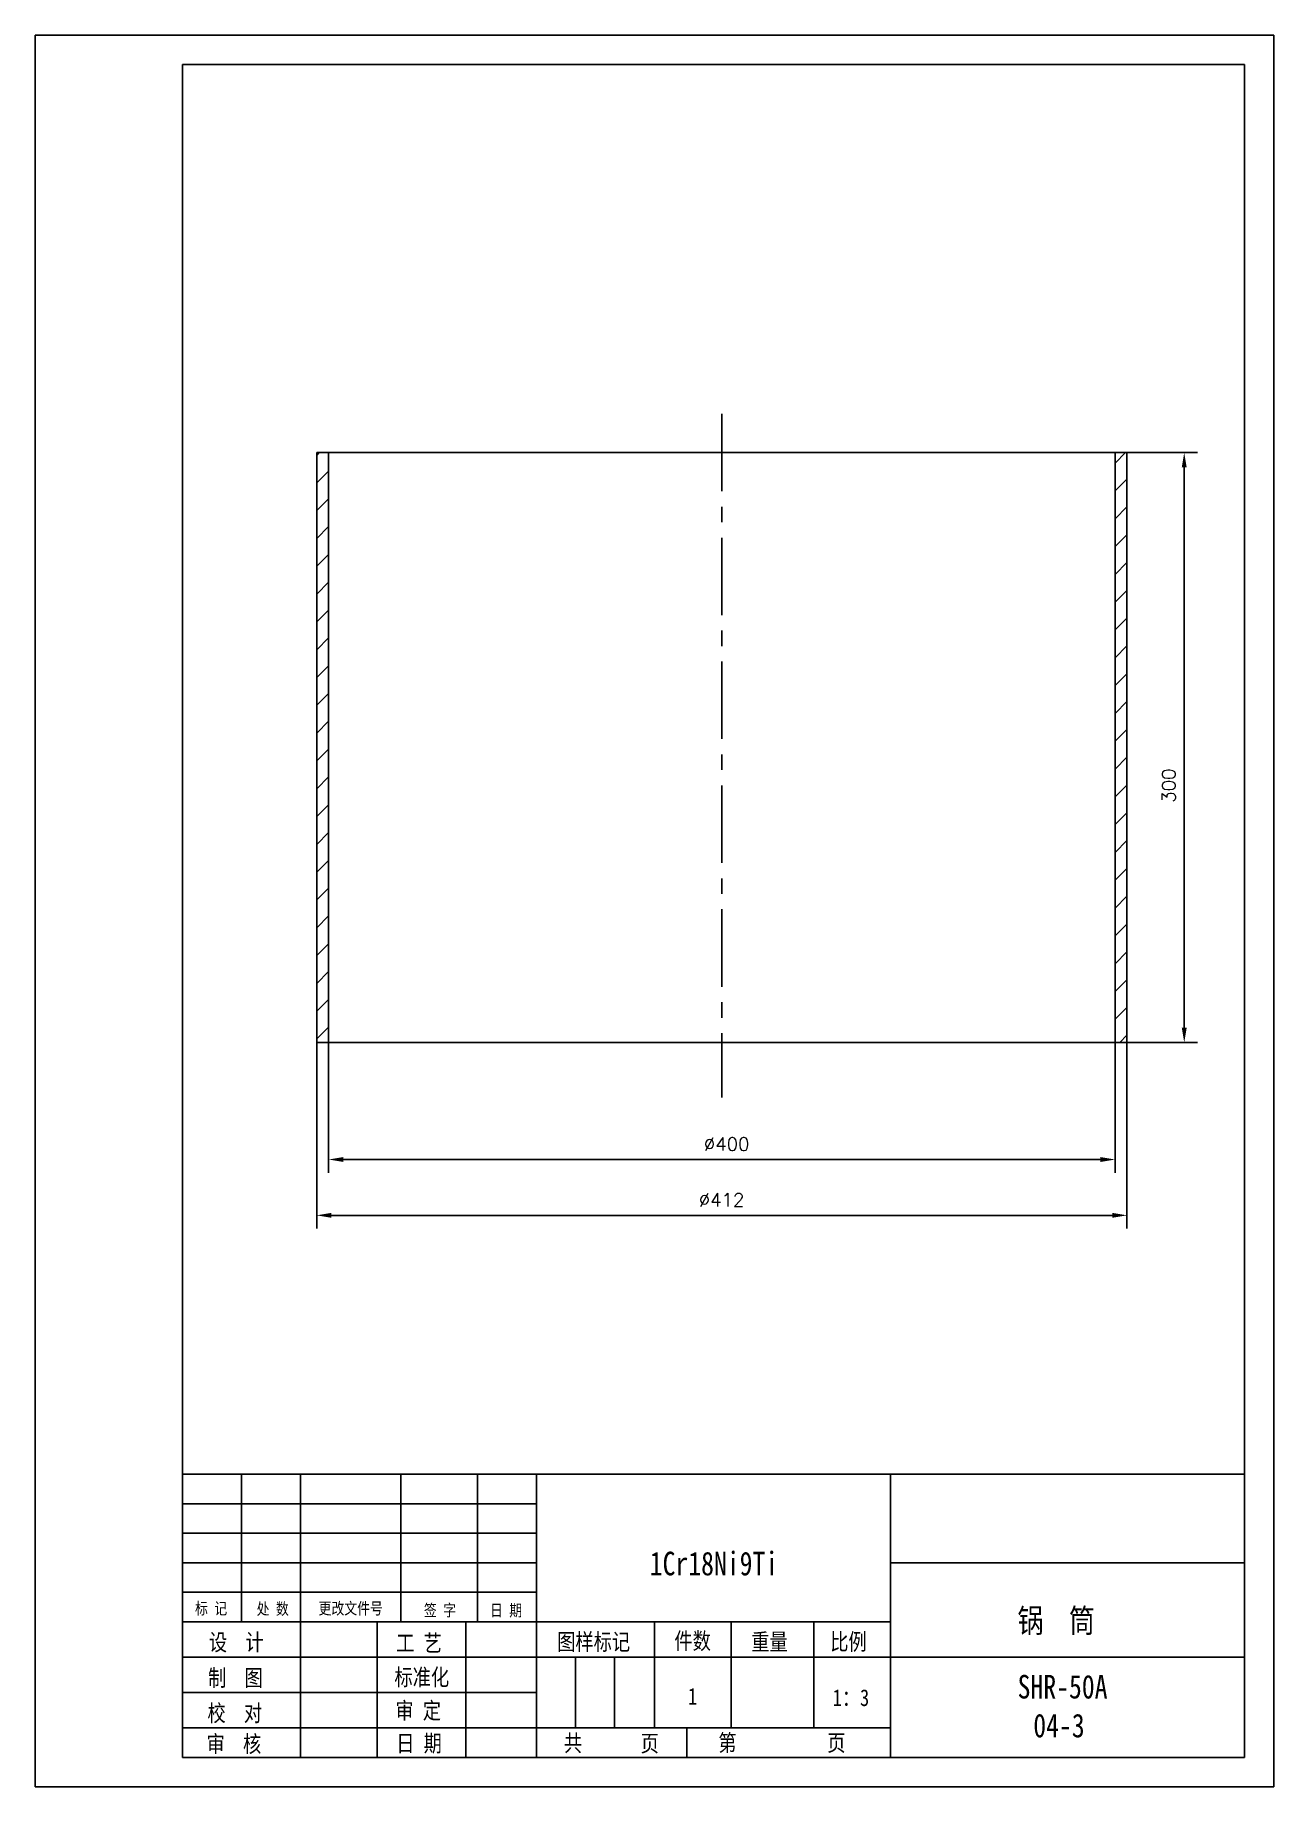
# Model space of a CAD drawing. Extents: x 343 to 973, y 134 to 1025.
import ezdxf

# ---------------------------------------------------------------- set-up
doc = ezdxf.new("R2010")
doc.units = 0
doc.header["$LTSCALE"] = 10.5
doc.header["$MEASUREMENT"] = 0
doc.linetypes.add('CENTER', pattern=[2, 1.25, -0.25, 0.25, -0.25])
doc.layers.get('0').update_dxf_attribs({"color": 2, "linetype": 'CONTINUOUS'})
doc.layers.get('DEFPOINTS').update_dxf_attribs({"linetype": 'CONTINUOUS'})
doc.layers.add('PART', color=3, linetype='CONTINUOUS')
doc.layers.add('SMPEN_THICK', color=7, linetype='CONTINUOUS')
doc.styles.add('HZDX', font='', dxfattribs={"width": 0.8, "height": 7.5})
doc.styles.get("Standard").update_dxf_attribs({"font": 'txt.shx', "height": 6.75, "bigfont": 'hzfs.shx'})
doc.styles.get('HZDX').set_extended_font_data('SimSun')
doc.dimstyles.get("Standard").update_dxf_attribs({"dimtxt": 0.18, "dimasz": 0.18, "dimexe": 0.18, "dimexo": 0.0625, "dimgap": 0.09, "dimtad": 0, "dimtih": 1, "dimtoh": 1, "dimdec": 4, "dimzin": 0, "dimdsep": 46, "dimtxsty": 'Standard', "dimcen": 0.09, "dimadec": 0, "dimazin": 0, "dimtfac": 1, "dimtdec": 4, "dimtofl": 0, "dimtmove": 0, "dimatfit": 3, "dimfxl": 1, "dimtolj": 1, "dimtzin": 0, "dimarcsym": 0})

# ---------------------------------------------------------------- blocks, each defined once
blk = doc.blocks.new('*D5')
at = {"color": 2, "linetype": 'ByBlock', "transparency": 16777216}
for p, q in [((491.81, 512.29), (491.81, 446.05)), ((891.81, 512.29), (891.81, 446.05)), ((499.31, 452.8), (884.31, 452.8))]:
    blk.add_line(p, q, dxfattribs=at)
for points in [[(499.31, 454.05), (499.31, 451.55), (491.81, 452.8)], [(884.31, 454.05), (884.31, 451.55), (891.81, 452.8)]]:
    blk.add_solid(points, dxfattribs=at)
at = {"layer": 'DEFPOINTS', "color": 0, "linetype": 'ByBlock', "transparency": 16777216}
for p in [(491.81, 512.29), (891.81, 512.29), (891.81, 452.8)]:
    blk.add_point(p, dxfattribs=at)
at = {"color": 2, "linetype": 'ByBlock', "transparency": 16777216, "insert": (694.26, 460.68), "char_height": 6.75, "attachment_point": 5}
blk.add_mtext('\\A1;∅400', dxfattribs=at)
blk = doc.blocks.new('*D6')
at = {"color": 2, "linetype": 'ByBlock', "transparency": 16777216}
for p, q in [((485.81, 512.29), (485.81, 417.65)), ((897.81, 512.29), (897.81, 417.65)), ((890.31, 424.4), (493.31, 424.4))]:
    blk.add_line(p, q, dxfattribs=at)
for points in [[(493.31, 425.65), (493.31, 423.15), (485.81, 424.4)], [(890.31, 425.65), (890.31, 423.15), (897.81, 424.4)]]:
    blk.add_solid(points, dxfattribs=at)
at = {"layer": 'DEFPOINTS', "color": 0, "linetype": 'ByBlock', "transparency": 16777216}
for p in [(485.81, 512.29), (897.81, 512.29), (485.81, 424.4)]:
    blk.add_point(p, dxfattribs=at)
at = {"color": 2, "linetype": 'ByBlock', "transparency": 16777216, "insert": (691.67, 432.28), "char_height": 6.75, "attachment_point": 5}
blk.add_mtext('\\A1;∅412', dxfattribs=at)
blk = doc.blocks.new('*D7')
at = {"color": 2, "linetype": 'ByBlock', "transparency": 16777216}
for p, q in [((897.81, 812.29), (933.69, 812.29)), ((926.94, 804.79), (926.94, 519.79)), ((897.81, 512.29), (933.69, 512.29))]:
    blk.add_line(p, q, dxfattribs=at)
for points in [[(925.69, 804.79), (928.19, 804.79), (926.94, 812.29)], [(925.69, 519.79), (928.19, 519.79), (926.94, 512.29)]]:
    blk.add_solid(points, dxfattribs=at)
at = {"layer": 'DEFPOINTS', "color": 0, "linetype": 'ByBlock', "transparency": 16777216}
for p in [(897.81, 812.29), (897.81, 512.29), (926.94, 512.29)]:
    blk.add_point(p, dxfattribs=at)
at = {"color": 2, "linetype": 'ByBlock', "transparency": 16777216, "insert": (919.06, 642.94), "char_height": 6.75, "attachment_point": 5, "rotation": 90}
blk.add_mtext('\\A1;300', dxfattribs=at)

msp = doc.modelspace()

# ---------------------------------------------------------------- hatches: boundary and pattern name
at = {"layer": 'SMPEN_THICK'}
h = msp.add_hatch(dxfattribs=at)
h.set_pattern_fill('ANSI31', color=256, scale=80, style=0)
h.paths.add_polyline_path([(491.81033, 812.2887), (485.81033, 812.2887), (485.81033, 512.2887), (491.81033, 512.2887)])
h.paths.add_polyline_path([(897.81033, 812.2887), (891.81033, 812.2887), (891.81033, 512.2887), (897.81033, 512.2887)])

# ---------------------------------------------------------------- linework, layer by layer
at = {"layer": 'PART', "color": 6, "linetype": 'Continuous'}
for p, q in [((342.56058, 1024.68518), (972.56058, 1024.68518)), ((972.56058, 1024.68518), (972.56058, 133.68519)), ((972.56058, 133.68519), (342.56058, 133.68519))]:
    msp.add_line(p, q, dxfattribs=at)
at = {"layer": 'PART', "color": 5, "linetype": 'Continuous'}
for p, q in [((417.56058, 1009.68518), (957.56058, 1009.68518)), ((957.56058, 1009.68518), (957.56058, 148.68519)), ((417.56058, 292.68519), (417.56058, 148.68519)), ((957.56058, 148.68519), (417.56058, 148.68519))]:
    msp.add_line(p, q, dxfattribs=at)
at = {"layer": 'PART', "linetype": 'Continuous'}
for p, q in [((957.56058, 292.68519), (417.56058, 292.68519)), ((447.56058, 292.68519), (447.56058, 217.68519)), ((477.56058, 292.68519), (477.56058, 148.68519)), ((528.56058, 292.68519), (528.56058, 217.68519)), ((567.56058, 292.68519), (567.56058, 217.68519)), ((597.56058, 292.68519), (597.56058, 148.68519)), ((777.56058, 292.68519), (777.56058, 148.68519)), ((957.56058, 247.68519), (777.56058, 247.68519)), ((516.56058, 217.68519), (516.56058, 148.68519)), ((561.56058, 217.68519), (561.56058, 148.68519)), ((657.56058, 217.68519), (657.56058, 163.68519)), ((696.56058, 217.68519), (696.56058, 163.68519)), ((738.56058, 217.68519), (738.56058, 163.68519)), ((617.36058, 199.68519), (617.36058, 163.68519)), ((637.16058, 199.68519), (637.16058, 163.68519)), ((957.56058, 199.68519), (777.56058, 199.68519)), ((673.99391, 163.68519), (673.99391, 148.68519))]:
    msp.add_line(p, q, dxfattribs=at)
at = {"layer": 'SMPEN_THICK', "color": 6}
msp.add_line((342.56058, 133.68519), (342.56058, 1024.68518), dxfattribs=at)
at = {"layer": 'SMPEN_THICK', "color": 5}
msp.add_line((417.56058, 292.68519), (417.56058, 1009.68518), dxfattribs=at)
at = {"layer": 'SMPEN_THICK', "linetype": 'CENTER', "ltscale": 3}
msp.add_line((691.81033, 832.043), (691.81033, 484.36662), dxfattribs=at)
at = {"layer": 'SMPEN_THICK', "color": 4}
for p, q in [((485.81033, 812.2887), (897.81033, 812.2887)), ((485.81033, 812.2887), (485.81033, 512.2887)), ((491.81033, 812.2887), (491.81033, 512.2887)), ((891.81033, 812.2887), (891.81033, 512.2887)), ((897.81033, 812.2887), (897.81033, 512.2887)), ((485.81033, 512.2887), (897.81033, 512.2887))]:
    msp.add_line(p, q, dxfattribs=at)
at = {"layer": 'SMPEN_THICK'}
for p, q in [((597.56058, 277.68519), (417.56058, 277.68519)), ((597.56058, 262.68519), (417.56058, 262.68519)), ((597.56058, 247.68519), (417.56058, 247.68519)), ((597.56058, 232.68519), (417.56058, 232.68519)), ((777.56058, 217.68519), (417.56058, 217.68519)), ((777.56058, 199.68519), (417.56058, 199.68519)), ((597.56058, 181.68519), (417.56058, 181.68519)), ((777.56058, 163.68519), (417.56058, 163.68519))]:
    msp.add_line(p, q, dxfattribs=at)

# ---------------------------------------------------------------- texts
at = {"layer": 'SMPEN_THICK', "style": 'HZDX', "width": 0.8}
for s, height, p in [('1Cr18Ni9Ti', 12, (655.14367, 241.31859)), ('标 记', 6, (423.91105, 221.4968)), ('处 数', 6, (455.23766, 221.30465)), ('更改文件号', 6, (486.70618, 221.49948)), ('签 字', 6, (540.29813, 220.58706)), ('日 期', 6, (573.86461, 220.52171)), ('锅  筒  ', 12, (842.20448, 212.25687)), ('设  计', 8.505, (430.98048, 203.04234)), ('工 艺', 8.505, (526.2057, 202.65426)), ('图样标记', 8.505, (608.05174, 203.24918)), ('件数', 8.505, (667.66472, 203.69504)), ('重量', 8.505, (706.75797, 203.25048)), ('比例', 8.505, (746.91475, 203.30594)), ('制  图', 8.505, (430.53571, 184.9465)), ('标准化', 8.505, (525.31615, 185.28069)), ('SHR-50A', 12, (842.20448, 178.67209)), ('1', 8.505, (674.62434, 175.5456)), ('1：3', 8.505, (748.191, 174.84085)), ('校  对', 8.505, (430.23009, 167.01003)), ('审 定', 8.505, (525.81641, 168.29565)), ('04-3', 12, (850.18448, 158.91633)), ('审  核', 8.505, (429.78531, 151.31145)), ('日 期', 8.505, (526.22444, 151.62561)), ('共', 8.505, (611.51061, 151.78151)), ('页', 8.505, (650.53455, 151.58696)), ('第', 8.505, (690.01355, 151.89243)), ('页', 8.505, (745.40957, 151.89243))]:
    msp.add_text(s, height=height, dxfattribs=at).set_placement(p)

# ---------------------------------------------------------------- dimensions: what is measured, and where the dimension line sits
at = {"layer": 'SMPEN_THICK'}
dim = msp.add_linear_dim(base=(926.93699, 512.2887), p1=(897.81033, 812.2887), p2=(897.81033, 512.2887), angle=90, dimstyle='Standard', override={"dimscale": 3, "dimtxt": 5, "dimasz": 2.5, "dimexe": 2.25, "dimexo": 0, "dimgap": 1.5, "dimtad": 1, "dimtih": 0, "dimtoh": 0, "dimzin": 8, "dimclrd": 2, "dimclre": 2, "dimclrt": 2, "dimtm": 0.115, "dimtfac": 0.66667, "dimtofl": 1, "dimatfit": 1, "dimtvp": 5, "dimtzin": 8}, dxfattribs=at)
dim.commit()
dim.dimension.update_dxf_attribs({"geometry": '*D7', "text_midpoint": (926.93699, 642.93701), "dimtype": 160})
for base, p1, p2, picture, middle in [((485.81033, 424.40184), (897.81033, 512.2887), (485.81033, 512.2887), '*D6', (691.6734, 424.40184)), ((891.81033, 452.8042), (491.81033, 512.2887), (891.81033, 512.2887), '*D5', (694.25693, 452.8042))]:
    dim = msp.add_linear_dim(base=base, p1=p1, p2=p2, text='%%c<>', dimstyle='Standard', override={"dimscale": 3, "dimtxt": 5, "dimasz": 2.5, "dimexe": 2.25, "dimexo": 0, "dimgap": 1.5, "dimtad": 1, "dimtih": 0, "dimtoh": 0, "dimzin": 8, "dimclrd": 2, "dimclre": 2, "dimclrt": 2, "dimtm": 0.115, "dimtfac": 0.66667, "dimtofl": 1, "dimatfit": 1, "dimtvp": 5, "dimtzin": 8}, dxfattribs=at)
    dim.commit()
    dim.dimension.update_dxf_attribs({"geometry": picture, "text_midpoint": middle, "dimtype": 160})

doc.saveas('drawing.dxf')
